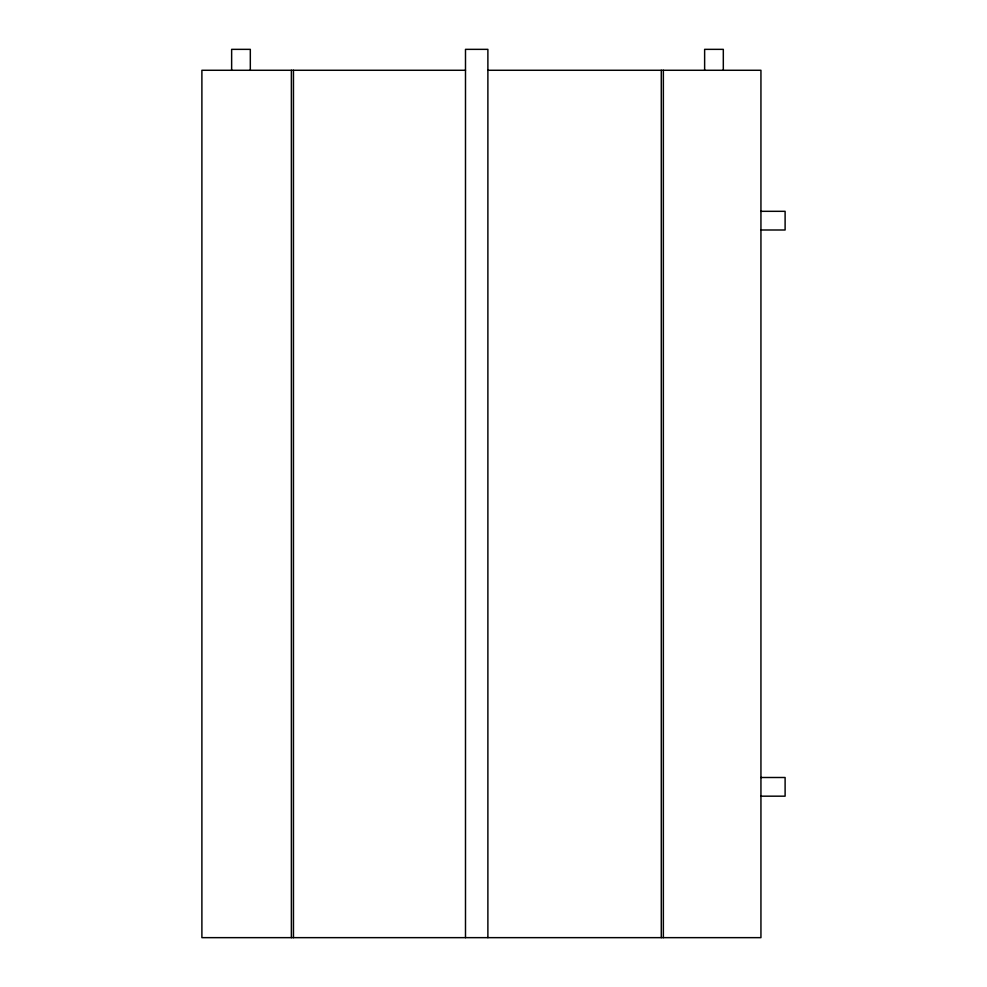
<?xml version="1.0" encoding="UTF-8"?>
<svg xmlns="http://www.w3.org/2000/svg" width="987" height="987" viewBox="0 0 987 987"><rect width="100%" height="100%" fill="white"/><g stroke="black" fill="none" stroke-linecap="round" stroke-linejoin="round"><path stroke-width="1.48" d="M465.494 70.274L201.891 70.274L201.891 937.65L760.94 937.65L760.94 70.274L487.886 70.274M760.94 211.317L785.109 211.317L785.109 229.996L760.94 229.996M760.94 777.497L785.109 777.497L785.109 796.176L760.94 796.176M723.311 70.274L723.311 49.35L704.632 49.35L704.632 70.274M663.363 70.274L663.363 937.65M661.29 70.274L661.29 937.65M487.886 937.65L487.886 49.35L465.494 49.35L465.494 937.65M293.46 70.274L293.46 937.65M291.375 70.274L291.375 937.65M250.316 70.274L250.316 49.35L231.637 49.35L231.637 70.274"/></g></svg>
